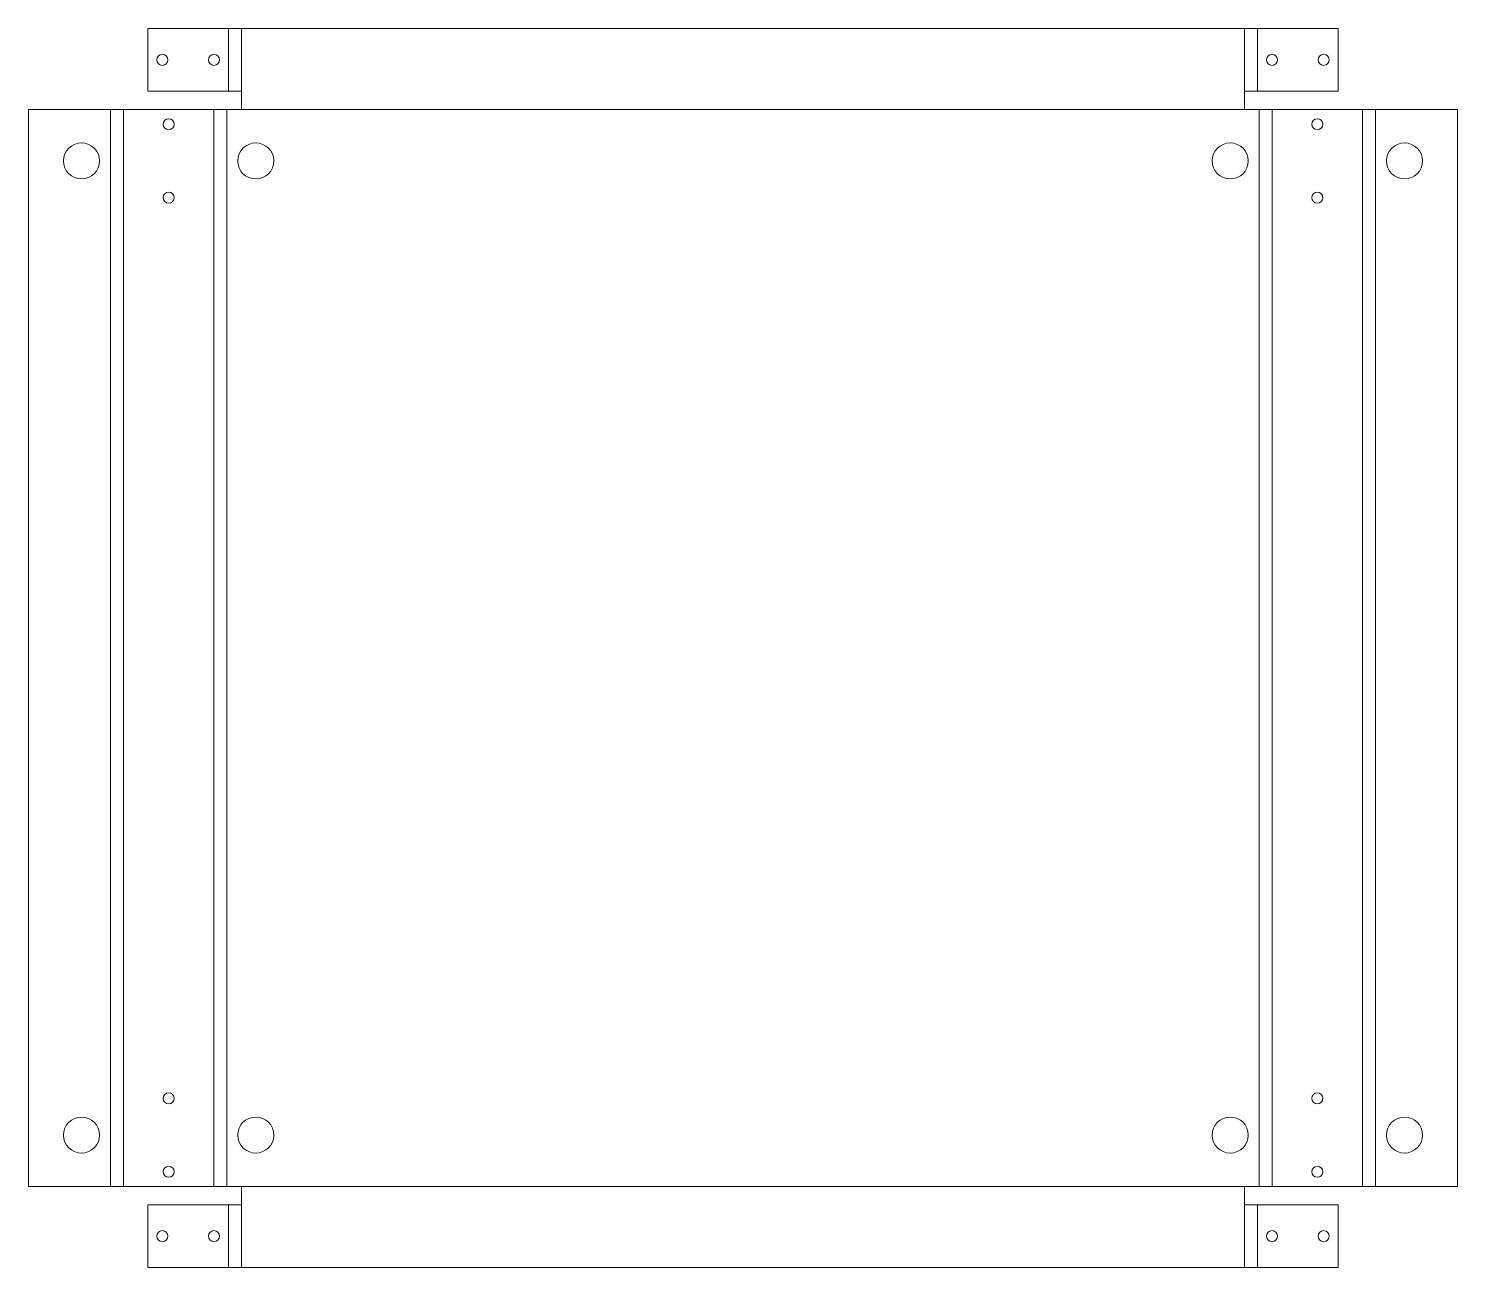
# Model space of a CAD drawing. Header units: millimetres. Extents: x -194 to 194, y -22 to 315.
import ezdxf

# ---------------------------------------------------------------- set-up
doc = ezdxf.new("R2010")
doc.units = ezdxf.units.MM

msp = doc.modelspace()

# ---------------------------------------------------------------- linework, layer by layer
at = {"color": 7, "linetype": 'Continuous', "lineweight": 15}
for p, q in [((-161.72, 314.7), (-161.72, 297.7)), ((161.72, 314.7), (-161.72, 314.7)), ((-139.73, 314.7), (-139.73, 297.7)), ((-136.21, 314.7), (-136.21, 292.7)), ((136.21, 314.7), (136.21, 292.7)), ((139.73, 314.7), (139.73, 297.7)), ((161.72, 314.7), (161.72, 297.7)), ((-161.72, 297.7), (-136.21, 297.7)), ((161.72, 297.7), (136.21, 297.7)), ((194.08, 292.7), (-194.08, 292.7)), ((-194.08, 292.7), (-194.08, 0)), ((-171.82, 292.7), (-171.82, 0)), ((-168.3, 292.7), (-168.3, 0)), ((-143.78, 292.7), (-143.78, 0)), ((-140.26, 292.7), (-140.26, 0)), ((140.26, 292.7), (140.26, 0)), ((143.78, 292.7), (143.78, 0)), ((168.3, 292.7), (168.3, 0)), ((171.82, 292.7), (171.82, 0)), ((194.08, 292.7), (194.08, 0)), ((194.08, 0), (-194.08, 0)), ((-136.21, -22), (-136.21, 0)), ((136.21, -22), (136.21, 0)), ((-136.21, -5), (-161.72, -5)), ((-161.72, -22), (-161.72, -5)), ((-139.73, -22), (-139.73, -5)), ((136.21, -5), (161.72, -5)), ((139.73, -22), (139.73, -5)), ((161.72, -22), (161.72, -5)), ((-161.72, -22), (161.72, -22))]:
    msp.add_line(p, q, dxfattribs=at)
for centre, radius in [((-157.73, 306.2), 1.5), ((-143.73, 306.2), 1.5), ((143.73, 306.2), 1.5), ((157.73, 306.2), 1.5), ((-156.04, 288.7), 1.5), ((156.04, 288.7), 1.5), ((-179.71, 278.72), 4.9), ((-132.37, 278.72), 4.9), ((132.37, 278.72), 4.9), ((179.71, 278.72), 4.9), ((-156.04, 268.74), 1.5), ((156.04, 268.74), 1.5), ((-156.04, 23.96), 1.5), ((156.04, 23.96), 1.5), ((-179.71, 13.98), 4.9), ((-132.37, 13.98), 4.9), ((132.37, 13.98), 4.9), ((179.71, 13.98), 4.9), ((-156.04, 4), 1.5), ((156.04, 4), 1.5), ((-157.73, -13.5), 1.5), ((-143.73, -13.5), 1.5), ((143.73, -13.5), 1.5), ((157.73, -13.5), 1.5)]:
    msp.add_circle(centre, radius, dxfattribs=at)

doc.saveas('drawing.dxf')
